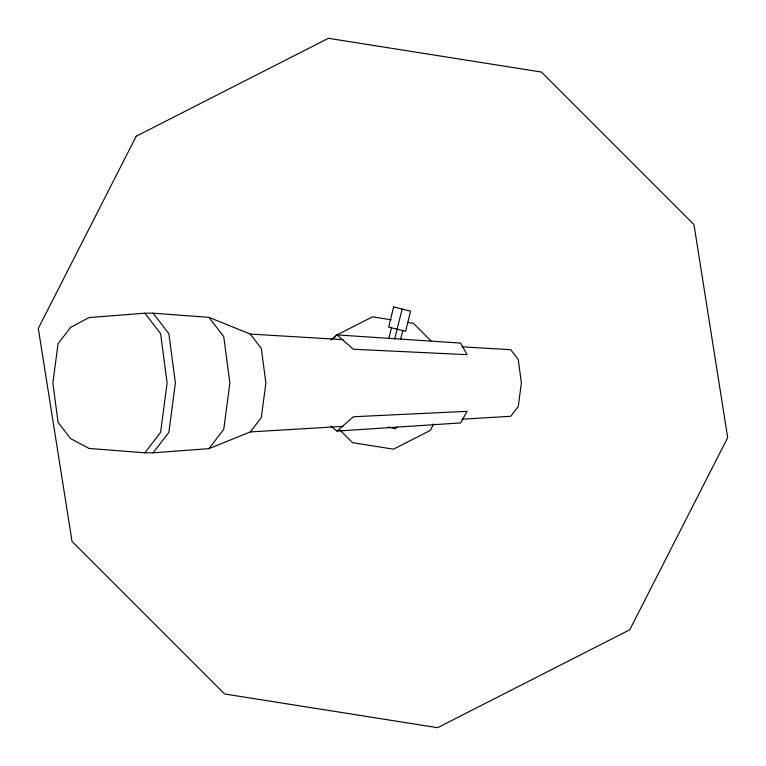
<?xml version="1.0" encoding="UTF-8"?>
<svg xmlns="http://www.w3.org/2000/svg" width="766" height="766" viewBox="0 0 766 766"><rect width="100%" height="100%" fill="white"/><g stroke="black" fill="none" stroke-linecap="round" stroke-linejoin="round"><path stroke-width="1.15" d="M388.793 338.639L391.483 327.781M394.71 338.955L402.112 309.052M400.628 339.261L402.782 330.577M334.55 337.739L335.632 335.632L372.515 316.827L391.215 319.795M433.594 424.048L430.368 430.368L393.485 449.173L352.59 442.691L340.037 430.147M144.851 452.802L160.592 432.359L167.112 383L160.592 333.641L144.851 313.198L89.028 317.564L70.606 327.388L58.063 343.675L52.873 383L58.063 422.325L70.606 438.612L89.028 448.436L144.851 452.802L153.114 452.802L208.936 448.656L250.281 431.928L343.053 426.356M153.114 452.802L168.855 432.359L175.376 383L168.855 333.641L153.114 313.198L144.851 313.198M208.936 448.656L223.739 429.429L229.877 383L223.739 336.571L208.936 317.344L153.114 313.198M250.281 431.928L261.311 417.594L265.888 383L261.311 348.406L250.281 334.072L208.936 317.344M396.96 427.169L395.285 428.845L388.41 426.997M337.002 431.086L353.404 416.742L467.04 411.342L460.634 422.918L337.002 431.086L330.864 426.001M330.864 339.999L337.002 334.914L460.634 343.082L467.04 354.658L353.404 349.258L337.002 334.914M461.994 419.203L510.759 416.273L518.266 406.526L521.368 383L518.266 359.474L510.759 349.727L461.994 346.797M250.281 334.072L343.053 339.644M407.569 322.381L413.41 323.309L430.98 340.88M393.638 306.955L388.659 327.082L405.607 331.276L410.586 311.149L393.638 306.955M136.224 136.224L38.3 328.403L72.042 541.438L224.562 693.958L437.597 727.7L629.776 629.776L727.7 437.597L693.958 224.562L541.438 72.042L328.403 38.3L136.224 136.224"/></g></svg>
